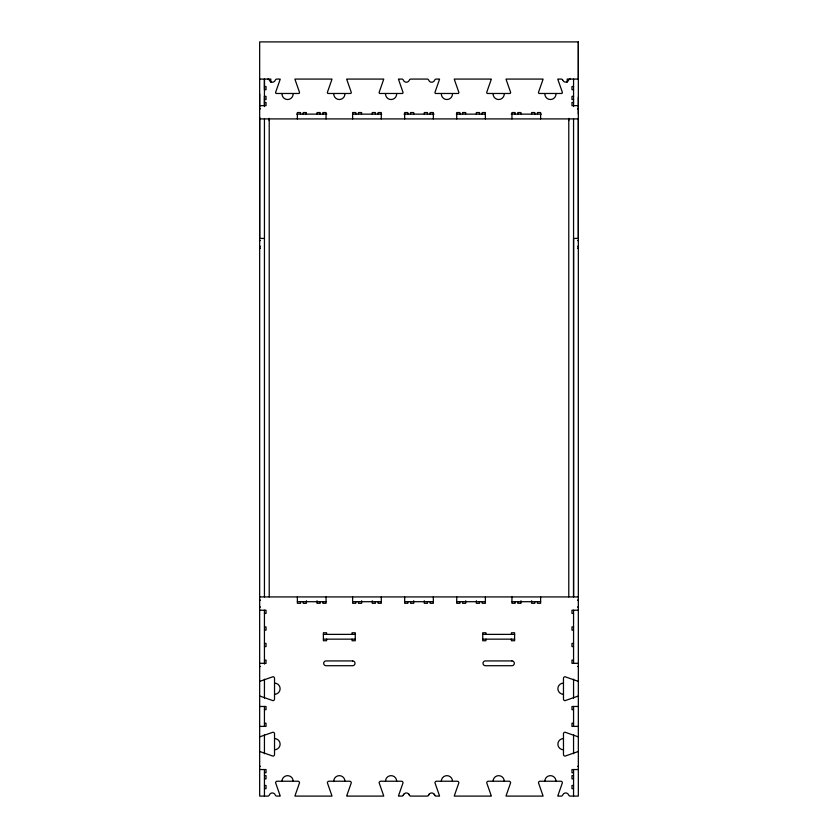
<?xml version="1.0" encoding="UTF-8"?>
<svg xmlns="http://www.w3.org/2000/svg" width="838" height="838" viewBox="0 0 838 838"><rect width="100%" height="100%" fill="white"/><g stroke="black" fill="none" stroke-linecap="round" stroke-linejoin="round"><path stroke-width="1.26" d="M259.665 247.996L260.262 248.373M259.665 247.063L259.665 247.734M259.665 117.32L259.665 238.421L264.441 238.421M259.665 107.233L259.665 93.95M264.441 106.562L264.441 96.098M264.441 89.551L264.441 79.076L264.441 105.64M269.218 120.504L269.218 118.378M568.782 120.504L568.782 118.378M573.559 118.912L573.559 596.928L573.559 238.421L578.335 238.421L578.335 118.912L259.665 118.912M578.335 247.734L578.335 247.063M578.335 114.136L578.335 97.135M578.335 41.9L578.335 796.1L570.196 796.1A1.592 1.592 0 0 1 568.698 795.042A3.184 3.184 0 0 0 562.686 795.042A1.592 1.592 0 0 1 561.188 796.1L557.825 796.1A1.592 1.592 0 0 1 557.888 795.639L562.382 782.818A1.592 1.592 0 0 0 560.779 781.226L540.07 781.226A1.592 1.592 0 0 0 538.478 782.818L542.961 795.639A1.592 1.592 0 0 1 543.034 796.1L506.068 796.1A1.592 1.592 0 0 1 506.131 795.639L510.614 782.818A1.592 1.592 0 0 0 509.022 781.226L488.313 781.226A1.592 1.592 0 0 0 486.721 782.818L491.204 795.639A1.592 1.592 0 0 1 491.278 796.1L454.311 796.1A1.592 1.592 0 0 1 454.374 795.639L458.857 782.818A1.592 1.592 0 0 0 457.265 781.226L436.556 781.226A1.592 1.592 0 0 0 434.964 782.818L439.447 795.639A1.592 1.592 0 0 1 439.51 796.1L436.158 796.1A1.592 1.592 0 0 1 434.65 795.042A3.184 3.184 0 0 0 428.647 795.042A1.592 1.592 0 0 1 427.139 796.1L410.861 796.1A1.592 1.592 0 0 1 409.353 795.042A3.184 3.184 0 0 0 403.35 795.042A1.592 1.592 0 0 1 401.842 796.1L398.49 796.1A1.592 1.592 0 0 1 398.553 795.639L403.036 782.818A1.592 1.592 0 0 0 401.444 781.226L380.735 781.226A1.592 1.592 0 0 0 379.143 782.818L383.626 795.639A1.592 1.592 0 0 1 383.689 796.1L346.723 796.1A1.592 1.592 0 0 1 346.796 795.639L351.279 782.818A1.592 1.592 0 0 0 349.687 781.226L328.978 781.226A1.592 1.592 0 0 0 327.386 782.818L331.869 795.639A1.592 1.592 0 0 1 331.932 796.1L294.966 796.1A1.592 1.592 0 0 1 295.039 795.639L299.522 782.818A1.592 1.592 0 0 0 297.93 781.226L277.221 781.226A1.592 1.592 0 0 0 275.618 782.818L280.112 795.639A1.592 1.592 0 0 1 280.175 796.1L276.812 796.1A1.592 1.592 0 0 1 275.314 795.042A3.184 3.184 0 0 0 269.302 795.042A1.592 1.592 0 0 1 267.804 796.1L259.665 796.1L259.665 41.9L578.335 41.9L578.335 79.076L567.179 79.076L567.179 82.271M403.12 795.461L403.801 794.194M428.417 795.461L429.087 794.194M259.665 79.076L270.821 79.076L270.821 82.271M264.441 86.513L266.034 86.513L266.034 89.697L264.441 89.697M573.559 86.513L571.966 86.513L571.966 89.697L573.559 89.697M264.441 96.339L266.034 96.339L266.034 99.523L264.441 99.523M573.559 96.339L571.966 96.339L571.966 99.523L573.559 99.523M264.441 102.446L266.034 102.446L266.034 105.64L259.665 105.64M573.559 102.446L571.966 102.446L571.966 105.64L578.335 105.64M259.665 108.825L260.461 108.825M577.539 108.825L578.335 108.825M317.246 114.136L317.026 112.543L320.21 112.543L320.21 114.136M296.694 114.136L326.778 114.136M352.609 114.136L381.719 114.136M403.958 114.136L434.042 114.136M456.281 114.136L485.391 114.136M511.222 114.136L541.306 114.136M259.665 240.558L260.262 240.558M577.738 240.558L578.335 240.558M259.665 246.32L260.262 246.32M577.738 246.32L578.335 246.32M577.738 248.373L578.335 247.996M259.665 596.928L578.335 596.928M259.665 600.113L260.461 600.113M577.539 600.113L578.335 600.113M297.375 601.705L326.055 601.705M352.609 601.705L381.29 601.705M404.66 601.705L433.34 601.705M456.71 601.705L485.391 601.705M511.945 601.705L540.625 601.705M259.665 607.016L260.461 607.016M577.539 607.016L578.335 607.016M259.665 610.211L266.034 610.211L266.034 613.395L264.441 613.395M578.335 610.211L571.966 610.211L571.966 613.395L573.559 613.395M264.441 626.939L266.034 626.939L266.034 630.124L264.441 630.124M573.559 626.939L571.966 626.939L571.966 630.124L573.559 630.124M323.395 634.376L355.26 634.376M482.74 634.376L514.605 634.376M323.395 639.153L355.26 639.153M482.74 639.153L514.605 639.153M264.441 643.406L266.034 643.406L266.034 646.59L264.441 646.59M573.559 643.406L571.966 643.406L571.966 646.59L573.559 646.59M264.441 660.135L266.034 660.135L266.034 663.319L259.665 663.319M573.559 660.135L571.966 660.135L571.966 663.319L578.335 663.319M259.665 666.503L260.461 666.503M577.539 666.503L578.335 666.503M259.665 706.476L266.034 706.476L266.034 709.66L264.441 709.66M578.335 706.476L571.966 706.476L571.966 709.66L573.559 709.66M264.441 723.204L266.034 723.204L266.034 726.389L259.665 726.389M573.559 723.204L571.966 723.204L571.966 726.389L578.335 726.389M259.665 766.361L260.461 766.361M577.539 766.361L578.335 766.361M259.665 769.546L266.034 769.546L266.034 772.73L264.441 772.73M578.335 769.546L571.966 769.546L571.966 772.73L573.559 772.73M264.441 775.653L266.034 775.653L266.034 778.837L264.441 778.837M573.559 775.653L571.966 775.653L571.966 778.837L573.559 778.837M264.441 785.478L266.034 785.478L266.034 788.663L264.441 788.663M573.559 785.478L571.966 785.478L571.966 788.663L573.559 788.663M520.754 114.136L520.974 112.543L517.79 112.543L517.79 114.136M306.184 114.136L306.404 112.543L303.209 112.543L303.209 114.136M361.419 114.136L361.639 112.543L358.454 112.543L358.454 114.136M465.519 114.136L465.739 112.543L462.555 112.543L462.555 114.136M434.199 794.194L434.88 795.461M408.913 794.194L409.583 795.461M573.559 79.076L573.559 106.562M573.559 610.211L573.559 663.319M573.559 679.189L573.559 698.211M573.559 706.476L573.559 726.389M573.559 734.664L573.559 753.729M573.559 769.546L573.559 796.1M568.782 118.912L568.782 596.928M540.625 118.912L540.625 112.543L537.441 112.543L537.441 114.136M540.625 596.928L540.625 603.297L537.441 603.297L537.441 601.705M534.791 114.136L534.791 112.543L531.596 112.543L531.596 114.136M534.791 601.705L534.791 603.297L531.596 603.297L531.596 600.752M520.974 600.752L520.974 603.297L517.79 603.297L517.79 601.705M515.129 114.136L515.129 112.543L511.945 112.543L511.945 118.912M515.129 601.705L515.129 603.297L511.945 603.297L511.945 596.928M511.421 634.376L511.421 632.774L514.605 632.774L514.605 640.745L511.421 640.745L511.421 639.153M485.925 634.376L485.925 632.774L482.74 632.774L482.74 640.745L485.925 640.745L485.925 639.153M485.391 118.912L485.391 112.543L482.206 112.543L482.206 114.136M485.391 596.928L485.391 603.297L482.206 603.297L482.206 601.705M479.546 114.136L479.546 112.543L476.361 112.543L476.361 114.136M479.546 601.705L479.546 603.297L476.361 603.297L476.361 600.752M465.739 600.752L465.739 603.297L462.555 603.297L462.555 601.705M459.894 114.136L459.894 112.543L456.71 112.543L456.71 118.912M459.894 601.705L459.894 603.297L456.71 603.297L456.71 596.928M433.34 118.912L433.34 112.543L430.156 112.543L430.156 114.136M433.34 596.928L433.34 603.297L430.156 603.297L430.156 601.705M427.495 114.136L427.495 112.543L424.311 112.543L424.311 114.136M427.495 601.705L427.495 603.297L424.311 603.297L424.311 600.752M413.689 114.136L413.689 112.543L410.505 112.543L410.505 114.136M413.689 600.752L413.689 603.297L410.505 603.297L410.505 601.705M407.844 114.136L407.844 112.543L404.66 112.543L404.66 118.912M407.844 601.705L407.844 603.297L404.66 603.297L404.66 596.928M381.29 118.912L381.29 112.543L378.106 112.543L378.106 114.136M381.29 596.928L381.29 603.297L378.106 603.297L378.106 601.705M375.445 114.136L375.445 112.543L372.261 112.543L372.261 114.136M375.445 601.705L375.445 603.297L372.261 603.297L372.261 600.752M361.639 600.752L361.639 603.297L358.454 603.297L358.454 601.705M355.794 114.136L355.794 112.543L352.609 112.543L352.609 118.912M355.794 601.705L355.794 603.297L352.609 603.297L352.609 596.928M352.075 634.376L352.075 632.774L355.26 632.774L355.26 640.745L352.075 640.745L352.075 639.153M326.579 634.376L326.579 632.774L323.395 632.774L323.395 640.745L326.579 640.745L326.579 639.153M326.055 118.912L326.055 112.543L322.871 112.543L322.871 114.136M326.055 596.928L326.055 603.297L322.871 603.297L322.871 601.705M320.21 601.705L320.21 603.297L317.026 603.297L317.026 600.752M306.404 600.752L306.404 603.297L303.209 603.297L303.209 601.705M300.559 114.136L300.559 112.543L297.375 112.543L297.375 118.912M300.559 601.705L300.559 603.297L297.375 603.297L297.375 596.928M269.218 118.912L269.218 596.928M264.441 118.912L264.441 596.928M264.441 610.211L264.441 664.115M264.441 679.189L264.441 698.211M264.441 706.476L264.441 726.389M264.441 734.664L264.441 753.729M264.441 769.546L264.441 796.1M259.665 696.085A1.592 1.592 0 0 1 260.115 696.158L272.937 700.641A1.592 1.592 0 0 0 274.529 699.049L274.529 678.34A1.592 1.592 0 0 0 272.937 676.737L260.115 681.231A1.592 1.592 0 0 1 259.665 681.294M259.665 736.77A1.592 1.592 0 0 0 260.115 736.707L272.937 732.223A1.592 1.592 0 0 1 274.529 733.816L274.529 754.525A1.592 1.592 0 0 1 272.937 756.117L260.115 751.634A1.592 1.592 0 0 0 259.665 751.571M274.529 738.592A5.573 5.573 0 0 1 280.112 744.165A5.573 5.573 0 0 1 274.529 749.748M578.335 751.571A1.592 1.592 0 0 0 577.885 751.634L565.063 756.117A1.592 1.592 0 0 1 563.471 754.525L563.471 733.816A1.592 1.592 0 0 1 565.063 732.223L577.885 736.707A1.592 1.592 0 0 0 578.335 736.77M563.471 749.748A5.573 5.573 0 0 1 557.888 744.165A5.573 5.573 0 0 1 563.471 738.592M578.335 696.085A1.592 1.592 0 0 0 577.885 696.158L565.063 700.641A1.592 1.592 0 0 1 563.471 699.049L563.471 678.34A1.592 1.592 0 0 1 565.063 676.737L577.885 681.231A1.592 1.592 0 0 0 578.335 681.294M563.471 694.273A5.573 5.573 0 0 1 557.888 688.689A5.573 5.573 0 0 1 563.471 683.117M274.529 683.117A5.573 5.573 0 0 1 280.112 688.689A5.573 5.573 0 0 1 274.529 694.273M544.847 781.226A5.573 5.573 0 0 1 550.43 775.653A5.573 5.573 0 0 1 556.003 781.226M493.09 781.226A5.573 5.573 0 0 1 498.673 775.653A5.573 5.573 0 0 1 504.246 781.226M441.333 781.226A5.573 5.573 0 0 1 446.916 775.653A5.573 5.573 0 0 1 452.489 781.226M385.511 781.226A5.573 5.573 0 0 1 391.084 775.653A5.573 5.573 0 0 1 396.667 781.226M333.754 781.226A5.573 5.573 0 0 1 339.327 775.653A5.573 5.573 0 0 1 344.91 781.226M281.997 781.226A5.573 5.573 0 0 1 287.57 775.653A5.573 5.573 0 0 1 293.153 781.226M267.804 79.076A1.592 1.592 0 0 1 269.302 80.144A3.184 3.184 0 0 0 275.314 80.144A1.592 1.592 0 0 1 276.812 79.076L280.175 79.076A1.592 1.592 0 0 1 280.112 79.537L275.618 92.358A1.592 1.592 0 0 0 276.09 93.479L299.061 93.479A1.592 1.592 0 0 0 299.522 92.358L295.039 79.537A1.603 1.603 0 0 1 294.966 79.076L331.932 79.076A1.592 1.592 0 0 1 331.869 79.537L327.386 92.358A1.592 1.592 0 0 0 327.847 93.479L350.818 93.479A1.592 1.592 0 0 0 351.279 92.358L346.796 79.537A1.603 1.603 0 0 1 346.723 79.076L383.689 79.076A1.592 1.592 0 0 1 383.626 79.537L379.143 92.358A1.592 1.592 0 0 0 379.604 93.479L402.575 93.479A1.592 1.592 0 0 0 403.036 92.358L398.553 79.537A1.603 1.603 0 0 1 398.49 79.076L401.842 79.076A1.592 1.592 0 0 1 403.35 80.144A3.184 3.184 0 0 0 409.363 80.144L409.583 79.725A1.592 1.592 0 0 1 410.861 79.076L427.139 79.076A1.592 1.592 0 0 1 428.647 80.144A3.184 3.184 0 0 0 434.65 80.144L434.88 79.725A1.592 1.592 0 0 1 436.158 79.076L439.51 79.076A1.592 1.592 0 0 1 439.447 79.537L434.964 92.358A1.592 1.592 0 0 0 435.425 93.479L458.396 93.479A1.592 1.592 0 0 0 458.857 92.358L454.374 79.537A1.603 1.603 0 0 1 454.311 79.076L491.278 79.076A1.592 1.592 0 0 1 491.204 79.537L486.721 92.358A1.592 1.592 0 0 0 487.182 93.479L510.153 93.479A1.592 1.592 0 0 0 510.625 92.358L506.131 79.537A1.603 1.603 0 0 1 506.068 79.076L543.034 79.076A1.592 1.592 0 0 1 542.961 79.537L538.478 92.358A1.592 1.592 0 0 0 538.939 93.479L561.91 93.479A1.592 1.592 0 0 0 562.382 92.358L557.888 79.537A1.603 1.603 0 0 1 557.825 79.076L561.188 79.076A1.592 1.592 0 0 1 562.686 80.144M570.196 78.982A1.592 1.592 0 0 0 568.698 80.039A3.184 3.184 0 0 1 562.686 80.039M452.489 93.95A5.583 5.583 0 0 1 446.905 99.523A5.583 5.583 0 0 1 441.333 93.95M504.246 93.95A5.583 5.583 0 0 1 498.673 99.523A5.583 5.583 0 0 1 493.09 93.95M556.003 93.95A5.583 5.583 0 0 1 550.43 99.523A5.583 5.583 0 0 1 544.847 93.95M293.153 93.95A5.583 5.583 0 0 1 287.57 99.523A5.583 5.583 0 0 1 281.997 93.95M344.91 93.95A5.583 5.583 0 0 1 339.327 99.523A5.583 5.583 0 0 1 333.754 93.95M396.667 93.95A5.573 5.573 0 0 1 391.084 99.523A5.573 5.573 0 0 1 385.511 93.95M352.609 660.931L326.055 660.931A2.388 2.388 0 0 0 323.667 663.319A2.388 2.388 0 0 0 326.055 665.707L352.609 665.707A2.388 2.388 0 0 0 354.998 663.319A2.388 2.388 0 0 0 352.609 660.931M511.945 660.931L485.391 660.931A2.388 2.388 0 0 0 483.002 663.319A2.388 2.388 0 0 0 485.391 665.707L511.945 665.707A2.388 2.388 0 0 0 514.333 663.319A2.388 2.388 0 0 0 511.945 660.931"/></g></svg>
